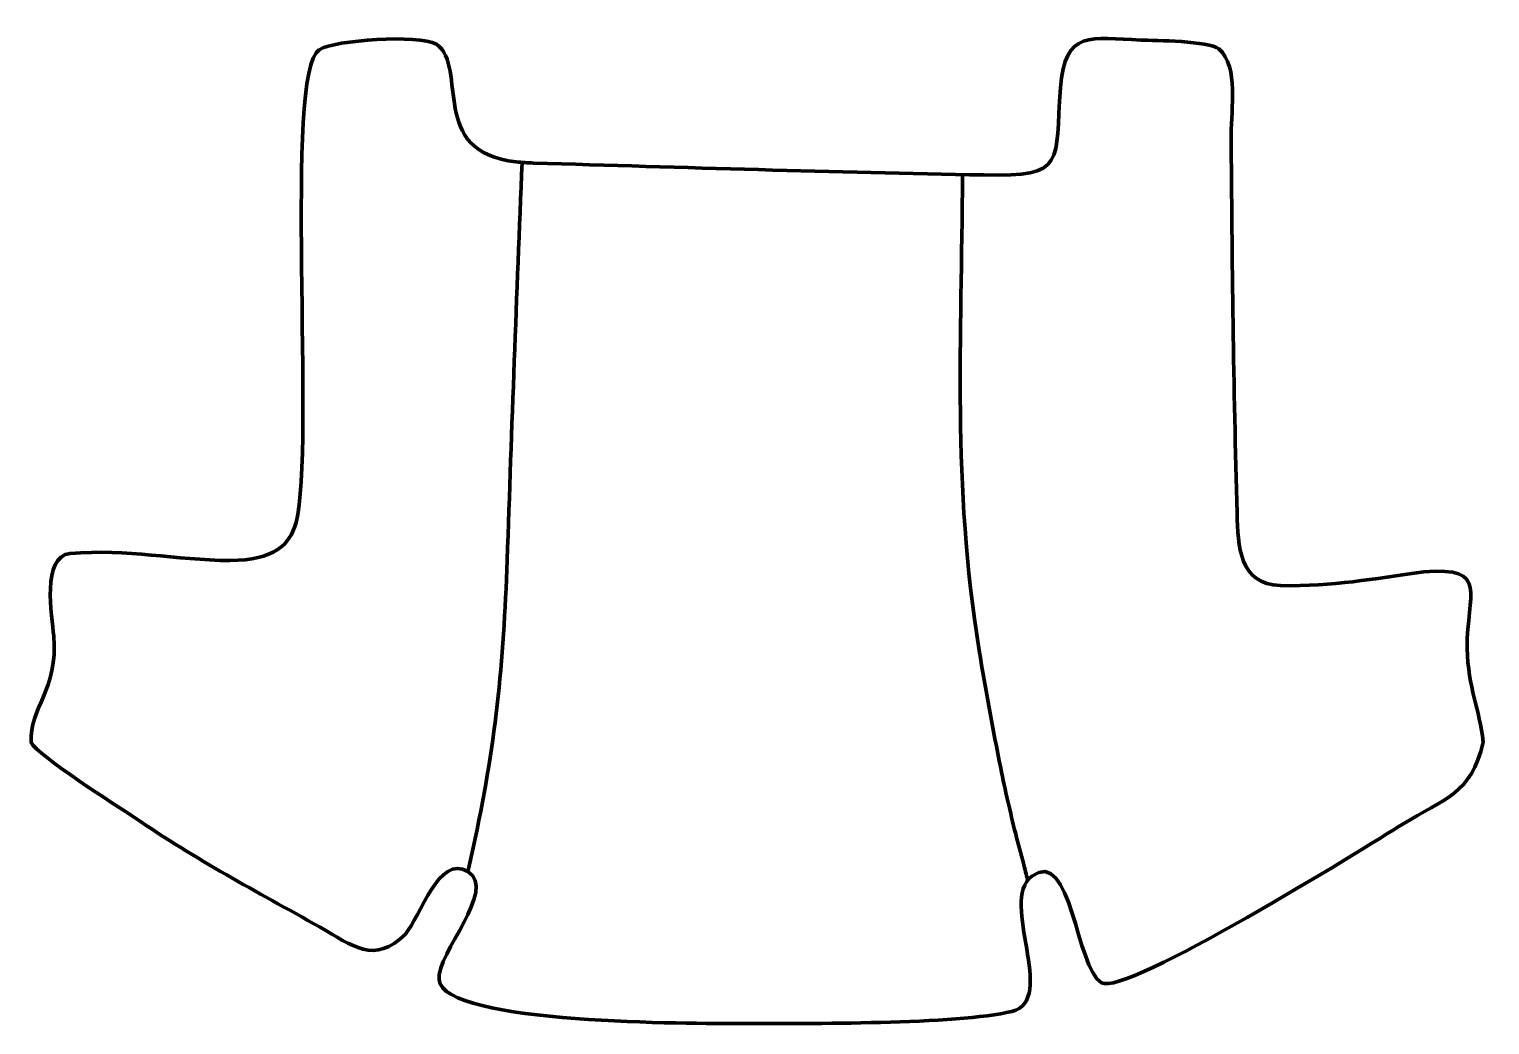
# Model space of a CAD drawing. Header units: millimetres. Extents: x -447 to -84, y 240 to 488.
import ezdxf

# ---------------------------------------------------------------- set-up
doc = ezdxf.new("R2010")
doc.units = ezdxf.units.MM
doc.header["$MEASUREMENT"] = 0
doc.layers.add('layer 2', color=7, linetype='Continuous')
doc.layers.add('layer 3', color=7, linetype='Continuous')

msp = doc.modelspace()

# ---------------------------------------------------------------- linework, layer by layer
at = {"layer": 'layer 2', "color": 142, "lineweight": 158}
for points, knots in [([(-324.7548, 454.9165), (-326.1126, 421.9407), (-327.3276, 388.9619), (-328.4538, 355.9775), (-328.4538, 355.9775), (-329.3194, 330.5178), (-331.4009, 309.2553), (-336.9425, 284.3747), (-336.9425, 284.3747), (-337.3835, 282.411), (-337.8125, 280.4481), (-338.2359, 278.4806)], [0, 0, 0, 0, 0.25, 0.25, 0.25, 0.25, 0.5, 0.5, 0.5, 0.5, 1, 1, 1, 1]), ([(-215.1825, 451.887), (-215.4138, 409.9955), (-217.7899, 375.6055), (-211.0493, 333.5242), (-211.0493, 333.5242), (-209.4771, 323.7091), (-207.63, 313.966), (-205.6751, 304.2213), (-205.6751, 304.2213), (-204.5622, 298.7169), (-203.339, 293.3154), (-201.9639, 287.8705), (-201.9639, 287.8705), (-201.3134, 285.4452), (-200.6665, 283.0284), (-200.0436, 280.5955), (-200.0436, 280.5955), (-199.6864, 279.1747), (-199.3291, 277.754), (-198.9719, 276.3332)], [0, 0, 0, 0, 0.16666667, 0.16666667, 0.16666667, 0.16666667, 0.33333333, 0.33333333, 0.33333333, 0.33333333, 0.5, 0.5, 0.5, 0.5, 0.66666667, 0.66666667, 0.66666667, 0.66666667, 1, 1, 1, 1])]:
    msp.add_open_spline(points, degree=3, knots=knots, dxfattribs=at)
at = {"layer": 'layer 3', "color": 242, "lineweight": 158}
msp.add_open_spline([(-321.9335, 454.7317), (-284.6421, 453.6855), (-247.2301, 452.4265), (-209.9387, 451.794), (-209.9387, 451.794), (-189.1587, 451.1689), (-192.2212, 455.0304), (-190.8478, 473.4264), (-190.8478, 473.4264), (-189.7566, 488.0431), (-183.2055, 485.843), (-170.8219, 485.3497), (-170.8219, 485.3497), (-167.1829, 485.2047), (-154.0912, 485.1495), (-151.3902, 483.1882), (-151.3902, 483.1882), (-146.3912, 478.3112), (-148.4059, 468.3992), (-148.3719, 461.9712), (-148.3719, 461.9712), (-148.1685, 430.671), (-147.7654, 398.9124), (-146.8942, 367.6316), (-146.8942, 367.6316), (-146.6449, 359.3677), (-146.4434, 350.0745), (-136.103, 349.6202), (-136.103, 349.6202), (-122.6032, 349.4801), (-113.4744, 351.2646), (-100.4107, 353.0401), (-100.4107, 353.0401), (-84.0296, 354.3624), (-89.7301, 347.6409), (-89.6701, 334.052), (-89.6701, 334.052), (-89.4204, 323.8465), (-86.5339, 319.1988), (-85.6874, 310.6714), (-85.6874, 310.6714), (-88.6845, 297.5917), (-95.2564, 296.8029), (-105.8008, 290.2162), (-105.8008, 290.2162), (-114.9608, 284.5508), (-174.6218, 247.2946), (-180.6476, 250.8423), (-180.6476, 250.8423), (-186.9956, 254.5797), (-188.0349, 284.7682), (-197.9545, 277.3249), (-197.9545, 277.3249), (-206.2271, 271.1175), (-191.3912, 246.5192), (-202.9607, 243.6965), (-202.9607, 243.6965), (-216.3795, 240.4227), (-254.2102, 240.7205), (-269.7255, 240.6992), (-269.7255, 240.6992), (-269.7255, 240.6992), (-270.685, 240.6979), (-270.685, 240.6979), (-270.685, 240.6979), (-281.0293, 240.7273), (-344.2989, 240.3839), (-345.3974, 251.5507), (-345.3974, 251.5507), (-346.0526, 258.2101), (-330.7543, 273.9122), (-338.2359, 278.4806), (-338.2359, 278.4806), (-345.5149, 282.9254), (-349.9926, 267.2725), (-353.7856, 262.9502), (-353.7856, 262.9502), (-361.4411, 255.2609), (-366.9887, 260.0739), (-375.0149, 264.6592), (-375.0149, 264.6592), (-391.4044, 273.8809), (-405.4535, 281.2271), (-421.1671, 291.9545), (-421.1671, 291.9545), (-425.3879, 294.7445), (-445.4126, 307.5182), (-446.8761, 310.5676), (-446.8761, 310.5676), (-447.3518, 319.3624), (-440.1089, 323.5284), (-441.2498, 337.1475), (-441.2498, 337.1475), (-441.7206, 342.0094), (-444.3447, 356.8908), (-437.1948, 357.6442), (-437.1948, 357.6442), (-422.7204, 358.7731), (-411.1499, 356.0133), (-397.3394, 355.8514), (-397.3394, 355.8514), (-386.5466, 356.0566), (-382.4713, 359.6275), (-380.9823, 365.3511), (-380.9823, 365.3511), (-376.1125, 384.0708), (-384.0919, 477.2626), (-375.2133, 482.9157), (-375.2133, 482.9157), (-371.2803, 485.4199), (-350.6437, 486.7541), (-346.0522, 484.3528), (-346.0522, 484.3528), (-337.985, 478.3562), (-348.302, 457.463), (-326.1993, 455.0511), (-326.1993, 455.0511), (-324.7791, 454.8962), (-323.3587, 454.8169), (-321.9335, 454.7317)], degree=3, knots=[0, 0, 0, 0, 0.03225806, 0.03225806, 0.03225806, 0.03225806, 0.06451613, 0.06451613, 0.06451613, 0.06451613, 0.09677419, 0.09677419, 0.09677419, 0.09677419, 0.12903226, 0.12903226, 0.12903226, 0.12903226, 0.16129032, 0.16129032, 0.16129032, 0.16129032, 0.19354839, 0.19354839, 0.19354839, 0.19354839, 0.22580645, 0.22580645, 0.22580645, 0.22580645, 0.25806452, 0.25806452, 0.25806452, 0.25806452, 0.29032258, 0.29032258, 0.29032258, 0.29032258, 0.32258065, 0.32258065, 0.32258065, 0.32258065, 0.35483871, 0.35483871, 0.35483871, 0.35483871, 0.38709677, 0.38709677, 0.38709677, 0.38709677, 0.41935484, 0.41935484, 0.41935484, 0.41935484, 0.4516129, 0.4516129, 0.4516129, 0.4516129, 0.48387097, 0.48387097, 0.48387097, 0.48387097, 0.51612903, 0.51612903, 0.51612903, 0.51612903, 0.5483871, 0.5483871, 0.5483871, 0.5483871, 0.58064516, 0.58064516, 0.58064516, 0.58064516, 0.61290323, 0.61290323, 0.61290323, 0.61290323, 0.64516129, 0.64516129, 0.64516129, 0.64516129, 0.67741935, 0.67741935, 0.67741935, 0.67741935, 0.70967742, 0.70967742, 0.70967742, 0.70967742, 0.74193548, 0.74193548, 0.74193548, 0.74193548, 0.77419355, 0.77419355, 0.77419355, 0.77419355, 0.80645161, 0.80645161, 0.80645161, 0.80645161, 0.83870968, 0.83870968, 0.83870968, 0.83870968, 0.87096774, 0.87096774, 0.87096774, 0.87096774, 0.90322581, 0.90322581, 0.90322581, 0.90322581, 0.93548387, 0.93548387, 0.93548387, 0.93548387, 1, 1, 1, 1], dxfattribs=at)

doc.saveas('drawing.dxf')
